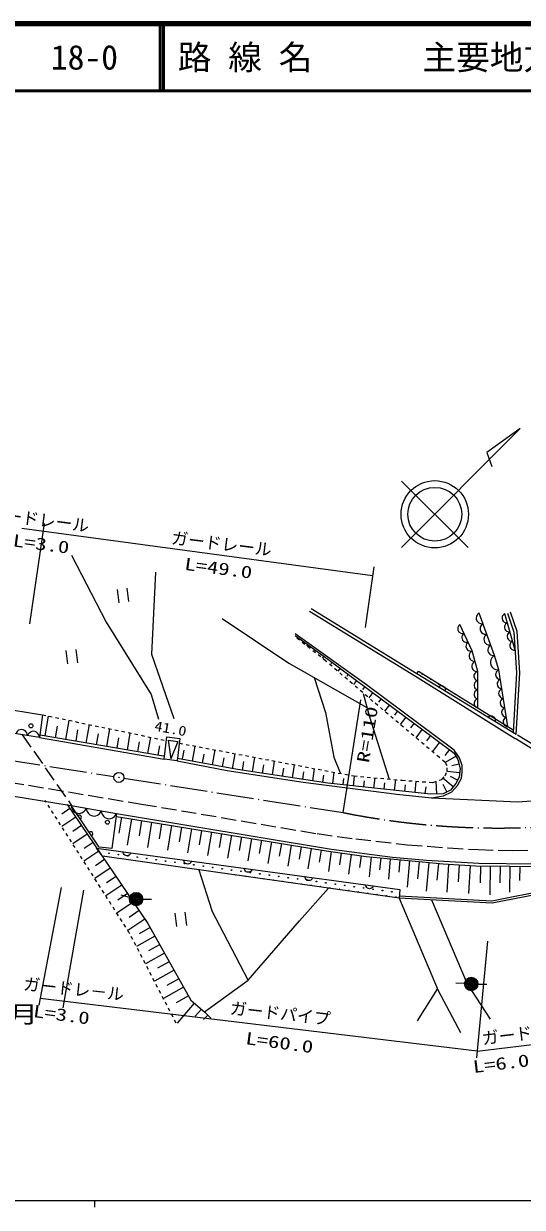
# Model space of a CAD drawing. Units: millimetres, scale not verified. Extents: x 40000 to 680000, y 20000 to 380000.
# Drawn here: x 157483 to 231566, y 204000 to 380000 of the extents above; entities that cross this region are included whole.
import ezdxf
from ezdxf.enums import TextEntityAlignment as Align

# ---------------------------------------------------------------- set-up
doc = ezdxf.new("R2010")
doc.units = ezdxf.units.MM
doc.header["$LTSCALE"] = 1000
for name, pattern in [('USER1', [3, 2.25, -0.75]), ('USER2', [1, 0.5, -0.5]), ('USER3', [7.000001, 5.508197, -0.688525, 0.114754, -0.688525])]:
    doc.linetypes.add(name, pattern=pattern)
for name, color, linetype, lineweight in [('M-TTL', 2, 'Continuous', 140), ('M-TTL-BAND', 7, 'Continuous', 25), ('M-TTL-LINE', 7, 'Continuous', 50), ('S-BGD', 1, 'Continuous', 13), ('S-BGD-HTXT', 6, 'Continuous', 13), ('S-BMK', 3, 'USER3', 13)]:
    doc.layers.add(name, color=color, linetype=linetype, lineweight=lineweight)
doc.layers.add('M-TTL-TXT', color=7, linetype='Continuous')
doc.styles.add('ＭＳ ゴシック', font='')
doc.styles.get('ＭＳ ゴシック').set_extended_font_data('MS Gothic')

# ---------------------------------------------------------------- blocks, each defined once
blk = doc.blocks.new('BUHIN10')
at = {"layer": 'S-BGD'}
blk.add_lwpolyline([(-363, 478), (-224, 523), (-88, 536), (87, 526), (224, 464), (343, 377), (455, 229), (507, 92), (530, -57), (495, -230), (446, -358), (363, -478)], dxfattribs=at)
blk = doc.blocks.new('BUHIN12')
at = {"layer": 'S-BGD'}
blk.add_lwpolyline([(141, -583), (-5, -569), (-135, -526), (-290, -447), (-391, -335), (-465, -208), (-509, -27), (-501, 120), (-462, 265), (-361, 410), (-264, 507), (-141, 583)], dxfattribs=at)
blk = doc.blocks.new('BUHIN34')
at = {"layer": 'S-BGD'}
blk.add_lwpolyline([(-344, -615), (-177, -648), (-16, -641), (187, -597), (336, -503), (463, -384), (570, -194), (605, -23), (607, 153), (538, 349), (458, 487), (344, 615)], dxfattribs=at)
blk = doc.blocks.new('BUHIN35')
at = {"layer": 'S-BGD'}
blk.add_lwpolyline([(-417, -575), (-253, -628), (-91, -640), (117, -619), (277, -543), (418, -439), (548, -261), (602, -95), (625, 82), (580, 286), (516, 433), (417, 575)], dxfattribs=at)
blk = doc.blocks.new('BUHIN37')
at = {"layer": 'S-BGD'}
blk.add_lwpolyline([(-354, -761), (-152, -786), (39, -763), (275, -693), (444, -568), (585, -415), (694, -179), (720, 26), (707, 236), (609, 462), (501, 619), (354, 761)], dxfattribs=at)
blk = doc.blocks.new('BUHIN38')
at = {"layer": 'S-BGD'}
blk.add_lwpolyline([(-476, -480), (-330, -553), (-180, -588), (19, -600), (181, -551), (329, -474), (477, -326), (553, -177), (600, -15), (587, 184), (548, 332), (476, 480)], dxfattribs=at)
blk = doc.blocks.new('BUHIN39')
at = {"layer": 'S-BGD'}
blk.add_lwpolyline([(-397, -689), (-208, -729), (-26, -724), (203, -676), (373, -572), (518, -440), (641, -226), (682, -35), (687, 165), (612, 386), (524, 543), (397, 689)], dxfattribs=at)
blk = doc.blocks.new('BUHIN40')
at = {"layer": 'S-BGD'}
blk.add_lwpolyline([(-246, -679), (-71, -685), (91, -651), (288, -573), (424, -453), (532, -312), (609, -101), (616, 77), (588, 256), (487, 442), (382, 568), (246, 679)], dxfattribs=at)
blk = doc.blocks.new('BUHIN41')
at = {"layer": 'S-BGD'}
blk.add_lwpolyline([(-525, 718), (-651, 544), (-728, 355), (-783, 100), (-754, -121), (-685, -329), (-522, -552), (-345, -682), (-143, -777), (117, -801), (317, -782), (525, -718)], dxfattribs=at)
blk = doc.blocks.new('BUHIN42')
at = {"layer": 'S-BGD'}
blk.add_lwpolyline([(650, -935), (817, -715), (921, -476), (1000, -151), (969, 133), (886, 401), (684, 691), (462, 862), (206, 990), (-126, 1029), (-383, 1010), (-650, 935)], dxfattribs=at)
blk = doc.blocks.new('BUHIN51')
at = {"layer": 'S-BGD'}
for p, q in [((14, 1259), (-1219, -316)), ((-10, -1262), (1223, 313))]:
    blk.add_line(p, q, dxfattribs=at)
blk = doc.blocks.new('BUHIN52')
at = {"layer": 'S-BGD'}
for radius in [995, 880, 765, 645, 530, 390, 270, 155, 30]:
    blk.add_circle((0, 0), radius, dxfattribs=at)
blk = doc.blocks.new('BUHIN55')
at = {"layer": 'S-BGD'}
for radius in [746, 22.5]:
    blk.add_circle((0, 0), radius, dxfattribs=at)

msp = doc.modelspace()

# ---------------------------------------------------------------- linework, layer by layer
at = {"layer": 'M-TTL'}
msp.add_line((680000, 380000), (40000, 380000), dxfattribs=at)
at = {"layer": 'M-TTL-BAND'}
for p, q in [((40000, 205000), (579000, 205000)), ((168000, 205000), (168000, 204000))]:
    msp.add_line(p, q, dxfattribs=at)
at = {"layer": 'M-TTL-LINE'}
for p, q in [((177750, 380000), (177750, 370000)), ((178250, 380000), (178250, 370000)), ((40000, 370000), (680000, 370000))]:
    msp.add_line(p, q, dxfattribs=at)
at = {"layer": 'S-BGD'}
for p, q in [((231262, 319807), (213623, 302091)), ((231262, 319807), (226320, 316261)), ((226320, 316261), (227032, 314141)), ((223522, 302112), (213601, 311991)), ((164591, 300984), (169738, 291030)), ((177058, 298429), (176467, 286273)), ((199970, 292644), (215674, 282998)), ((215883, 283338), (200179, 292984)), ((227450, 286050), (225146, 292359)), ((230492, 286840), (228958, 292266)), ((229345, 292351), (230323, 289506)), ((230817, 289605), (229818, 292514)), ((169738, 291030), (176414, 280261)), ((186977, 291560), (196870, 284901)), ((224125, 286726), (222286, 290651)), ((208400, 281668), (197804, 289278)), ((197837, 289012), (202656, 285526)), ((230323, 289506), (230706, 283480)), ((231207, 283482), (230817, 289605)), ((198439, 288576), (198369, 288480)), ((199644, 287705), (199494, 287498)), ((176467, 286273), (179784, 276668)), ((200849, 286833), (200739, 286682)), ((202053, 285962), (201837, 285663)), ((202656, 285526), (218542, 273725)), ((224953, 283654), (224125, 286726)), ((228096, 283898), (227450, 286050)), ((196870, 284901), (208471, 278308)), ((203267, 285072), (203105, 284855)), ((204489, 284165), (204155, 283715)), ((215883, 283338), (216153, 283702)), ((216153, 283702), (230217, 275002)), ((224972, 278247), (224953, 283654)), ((229439, 275484), (228096, 283898)), ((230706, 283480), (230193, 274588)), ((230677, 274296), (231207, 283482)), ((200632, 282786), (202342, 277560)), ((205711, 283257), (205472, 282936)), ((206933, 282349), (206471, 281727)), ((221462, 271973), (208400, 281668)), ((215674, 282998), (230509, 273691)), ((230677, 274296), (215883, 283338)), ((176414, 280261), (177504, 276604)), ((208155, 281441), (207839, 281016)), ((207931, 280387), (208861, 276918)), ((209377, 280533), (208787, 279739)), ((150598, 278768), (160260, 277232)), ((210599, 279626), (210208, 279100)), ((211821, 278718), (211112, 277763)), ((160260, 277232), (159814, 273881)), ((160678, 274085), (161183, 277040)), ((163732, 273563), (164219, 276410)), ((202342, 277560), (203581, 270919)), ((208861, 276918), (211797, 267676)), ((213043, 277810), (212582, 277191)), ((214265, 276902), (213440, 275792)), ((159814, 273881), (152782, 274977)), ((162205, 273824), (162503, 275565)), ((165259, 273301), (165546, 274977)), ((166786, 273040), (167255, 275779)), ((169840, 272517), (170290, 275149)), ((215487, 275995), (214957, 275281)), ((216709, 275087), (215768, 273820)), ((159814, 273881), (178350, 270637)), ((178239, 271080), (159914, 274216)), ((168313, 272779), (168589, 274390)), ((171367, 272256), (171632, 273803)), ((172894, 271995), (173326, 274518)), ((174421, 271733), (174675, 273215)), ((175948, 271472), (176362, 273888)), ((178350, 270637), (178747, 273942)), ((178747, 273942), (180671, 273711)), ((178925, 273468), (179667, 273379)), ((178925, 273468), (179344, 270678)), ((180409, 273286), (179344, 270678)), ((179668, 273375), (180409, 273286)), ((180671, 273711), (180274, 270406)), ((217931, 274179), (217331, 273372)), ((219270, 273182), (218205, 271755)), ((218542, 273725), (221454, 271552)), ((241789, 266785), (230509, 273691)), ((230848, 274246), (242017, 267407)), ((177475, 271211), (177718, 272628)), ((181067, 270619), (181320, 271959)), ((182554, 270339), (182974, 272572)), ((184041, 270059), (184293, 271399)), ((185528, 269780), (185948, 272013)), ((188501, 269220), (188921, 271453)), ((220726, 272095), (220047, 271185)), ((221722, 271064), (220084, 270165)), ((221454, 271552), (221990, 270576)), ((222250, 270826), (221462, 271973)), ((180274, 270406), (178350, 270637)), ((180274, 270406), (187730, 268938)), ((189244, 269080), (180324, 270759)), ((187014, 269500), (187266, 270840)), ((189990, 268970), (190188, 270302)), ((191481, 268748), (191802, 270911)), ((192972, 268527), (193160, 269790)), ((194463, 268306), (194767, 270353)), ((197446, 267863), (197733, 269795)), ((203581, 270919), (204507, 268601)), ((222160, 269913), (221098, 269640)), ((221990, 270576), (222330, 269249)), ((222629, 269711), (222250, 270826)), ((222616, 268710), (222629, 269711)), ((137056, 268214), (164544, 263757)), ((187730, 268938), (199016, 267209)), ((202665, 267088), (189244, 269080)), ((195955, 268084), (196132, 269278)), ((198937, 267642), (199104, 268767)), ((200428, 267420), (200698, 269237)), ((201919, 267199), (202076, 268255)), ((203428, 267005), (203613, 268689)), ((204953, 266837), (205057, 267777)), ((206479, 266669), (206640, 268132)), ((209530, 266333), (209698, 267861)), ((212581, 265997), (212756, 267590)), ((221308, 266537), (219754, 267794)), ((222260, 268601), (220372, 268804)), ((221949, 267493), (220907, 268038)), ((222191, 267953), (221708, 267032)), ((221938, 266737), (222510, 267806)), ((222330, 269249), (222191, 267953)), ((222510, 267806), (222616, 268710)), ((199016, 267209), (212946, 265423)), ((217920, 265410), (202665, 267088)), ((208004, 266501), (208103, 267398)), ((211055, 266165), (211158, 267102)), ((214106, 265829), (214214, 266809)), ((215632, 265661), (215817, 267348)), ((217157, 265494), (217272, 266537)), ((218852, 265449), (218772, 267345)), ((220907, 266042), (219784, 265488)), ((220346, 265765), (219809, 266853)), ((219858, 265186), (221107, 265798)), ((221708, 267032), (220907, 266042)), ((221107, 265798), (221938, 266737)), ((212946, 265423), (218055, 264912)), ((219784, 265488), (217920, 265410)), ((218055, 264912), (219858, 265186)), ((218055, 264912), (230903, 264307)), ((230903, 264307), (238612, 264833)), ((164360, 263278), (163134, 262448)), ((163932, 263910), (175908, 246226)), ((164544, 263757), (171269, 262550)), ((168680, 257549), (164544, 263757)), ((171269, 262550), (170599, 257333)), ((171269, 262550), (203202, 257257)), ((165216, 262015), (163136, 260607)), ((166071, 260752), (164802, 259893)), ((171291, 262129), (202437, 256987)), ((172032, 262006), (171642, 259645)), ((173515, 261761), (172874, 257874)), ((174999, 261517), (174618, 259214)), ((176482, 261272), (175856, 257483)), ((177965, 261027), (177594, 258783)), ((179448, 260782), (178839, 257091)), ((180931, 260537), (180570, 258352)), ((166926, 259489), (164775, 258032)), ((182414, 260292), (181821, 256699)), ((183898, 260048), (183546, 257921)), ((185381, 259803), (184804, 256307)), ((186864, 259558), (186523, 257490)), ((188347, 259313), (187786, 255915)), ((189830, 259068), (189499, 257059)), ((191313, 258824), (190769, 255524)), ((168637, 256963), (166413, 255456)), ((167782, 258226), (166469, 257337)), ((168322, 257391), (213362, 251259)), ((169169, 256193), (168322, 257391)), ((170599, 257333), (168680, 257549)), ((192797, 258579), (192475, 256628)), ((194280, 258334), (193751, 255132)), ((195763, 258089), (195451, 256197)), ((197246, 257844), (196734, 254740)), ((198729, 257599), (198427, 255766)), ((200212, 257355), (199716, 254348)), ((201695, 257110), (201403, 255335)), ((202437, 256987), (208386, 256167)), ((203202, 257257), (212295, 256078)), ((169493, 255699), (168137, 254781)), ((213292, 249978), (169169, 256193)), ((203181, 256885), (202775, 253946)), ((204668, 256680), (204425, 254922)), ((206155, 256475), (205752, 253555)), ((207642, 256269), (207401, 254524)), ((208386, 256167), (219812, 255074)), ((209100, 256099), (208818, 253153)), ((210528, 255962), (210356, 254164)), ((211956, 255825), (211665, 252779)), ((212295, 256078), (217318, 255630)), ((213385, 255689), (213207, 253830)), ((214813, 255552), (214435, 251599)), ((216242, 255415), (215994, 252832)), ((217670, 255279), (217263, 251025)), ((217318, 255630), (225131, 255188)), ((170348, 254436), (168052, 252881)), ((183508, 254173), (185458, 248125)), ((219098, 255142), (218857, 252622)), ((219812, 255074), (224599, 254784)), ((220610, 255025), (220357, 250844)), ((222206, 254929), (222054, 252422)), ((223801, 254832), (223548, 250658)), ((224599, 254784), (234834, 254701)), ((225131, 255188), (233296, 255067)), ((225330, 254778), (225309, 252244)), ((226792, 254766), (226757, 250470)), ((228254, 254754), (228234, 252260)), ((229716, 254742), (229685, 250869)), ((231178, 254730), (231161, 252576)), ((172059, 251910), (169690, 250306)), ((171204, 253173), (169804, 252225)), ((227060, 249582), (239021, 251930)), ((172914, 250647), (171471, 249669)), ((173225, 250091), (171968, 250424)), ((198473, 246577), (202762, 251461)), ((227085, 249230), (213229, 249982)), ((213362, 251259), (213292, 249978)), ((213292, 249979), (219057, 236261)), ((213311, 250329), (227060, 249582)), ((239088, 251586), (227085, 249230)), ((173770, 249384), (171328, 247730)), ((175191, 249824), (176491, 249809)), ((218080, 249719), (223383, 237245)), ((175481, 246857), (172967, 245155)), ((174625, 248120), (173139, 247114)), ((190824, 237777), (185458, 248125)), ((190824, 237777), (198473, 246577)), ((176264, 245592), (174643, 244684)), ((175908, 246226), (182302, 234810)), ((176974, 244323), (174231, 242787)), ((177684, 243055), (176014, 242119)), ((178395, 241786), (175569, 240203)), ((179105, 240518), (177384, 239554)), ((179816, 239249), (176906, 237620)), ((180526, 237981), (178755, 236989)), ((184330, 233084), (190824, 237777)), ((181236, 236713), (178243, 235036)), ((218948, 236518), (215965, 231723)), ((219057, 236261), (222386, 229998)), ((222982, 237262), (221684, 237334)), ((223383, 237245), (226768, 231957)), ((224981, 237199), (226281, 237188)), ((181947, 235444), (180126, 234424)), ((182827, 234363), (180302, 231396)), ((182302, 234810), (184402, 233023)), ((183877, 233469), (182969, 232402)), ((184835, 232564), (184185, 231952)), ((184402, 233023), (185267, 232106))]:
    msp.add_line(p, q, dxfattribs=at)
at = {"layer": 'S-BGD', "linetype": 'USER2'}
for p, q in [((202395, 285227), (197746, 288866)), ((209372, 279236), (202395, 285227)), ((219258, 270864), (209372, 279236)), ((160260, 277232), (178640, 273415)), ((180617, 273016), (206513, 268143)), ((220087, 270162), (219258, 270864)), ((220389, 269634), (220087, 270162)), ((220394, 268861), (220389, 269634)), ((206513, 268143), (213718, 267505)), ((218251, 267166), (219593, 267627)), ((219593, 267627), (220121, 268173)), ((220121, 268173), (220394, 268861)), ((213718, 267505), (218251, 267166)), ((173174, 244829), (160665, 264491)), ((180140, 231373), (173174, 244829))]:
    msp.add_line(p, q, dxfattribs=at)
at = {"layer": 'S-BGD', "linetype": 'USER1'}
for p, q in [((157265, 274278), (164598, 263748)), ((128604, 271392), (158198, 266751)), ((158198, 266751), (174992, 263957)), ((174992, 263957), (201087, 259562)), ((201087, 259562), (206843, 258775)), ((206843, 258775), (214452, 257912)), ((214452, 257912), (220555, 257461)), ((220555, 257461), (224994, 257182)), ((224994, 257182), (230123, 257061)), ((230123, 257061), (237158, 257135))]:
    msp.add_line(p, q, dxfattribs=at)
at = {"layer": 'S-BGD'}
msp.add_lwpolyline([(227450, 286050), (227227, 285895), (227056, 285703), (226882, 285422), (226824, 285147), (226819, 284870), (226919, 284536), (227076, 284307), (227276, 284109), (227576, 283970), (227823, 283910), (228096, 283898)], dxfattribs=at)
for centre, radius in [((218561, 307051), 5000), ((218561, 307051), 4000), ((158563, 275594), 298), ((169931, 261266), 298), ((170151, 256637), 49.8), ((171553, 256447), 49.8), ((172954, 256256), 49.8), ((174355, 256065), 49.8), ((175757, 255874), 49.8), ((177158, 255684), 49.8), ((178559, 255493), 49.8), ((179960, 255302), 49.8), ((181362, 255111), 49.8), ((182763, 254921), 49.8), ((184164, 254730), 49.8), ((185566, 254539), 49.8), ((186967, 254348), 49.8), ((188368, 254157), 49.8), ((189769, 253967), 49.8), ((191171, 253776), 49.8), ((192572, 253585), 49.8), ((193973, 253394), 49.8), ((195375, 253204), 49.8), ((196776, 253013), 49.8), ((198177, 252822), 49.8), ((199578, 252631), 49.8), ((200980, 252441), 49.8), ((202381, 252250), 49.8), ((203782, 252059), 49.8), ((205184, 251868), 49.8), ((206585, 251677), 49.8), ((207986, 251487), 49.8), ((208591, 250691), 49.8), ((209387, 251296), 49.8), ((209993, 250500), 49.8), ((210789, 251105), 49.8), ((211394, 250309), 49.8), ((212190, 250914), 49.8), ((212795, 250118), 49.8)]:
    msp.add_circle(centre, radius, dxfattribs=at)
for centre, radius, start, end in [((216707, 283316), 49.8, 100.87747, 15.64462), ((217918, 282585), 49.8, 122.67279, 353.8493), ((219128, 281854), 49.8, 140.91285, 335.60924), ((220339, 281123), 49.8, 158.40391, 318.11818), ((221550, 280392), 49.8, 176.95333, 299.56876), ((222760, 279661), 49.8, 199.89925, 276.62284), ((165755, 262016), 298, 295.46412, 131.88268), ((167469, 259553), 298, 283.50847, 143.83833), ((168750, 256828), 49.8, 275.76, 154.76381), ((187572, 253552), 49.8, 67.85995, 96.10377), ((188973, 253361), 49.8, 48.91199, 115.05172), ((190375, 253171), 49.8, 36.91109, 127.05263), ((191776, 252980), 49.8, 27.04367, 136.92004), ((193177, 252789), 49.8, 18.2573, 145.70641), ((194579, 252598), 49.8, 10.09618, 153.86754), ((195980, 252408), 49.8, 2.30159, 161.66213), ((197381, 252217), 49.8, 354.69686, 169.26685), ((198782, 252026), 49.8, 347.14005, 176.82366), ((200184, 251835), 49.8, 339.49722, 184.4665), ((201585, 251645), 49.8, 331.61983, 192.34389), ((202986, 251454), 49.8, 323.31449, 200.64922), ((204388, 251263), 49.8, 314.28405, 209.67967), ((205789, 251072), 49.8, 303.97116, 219.99256), ((207190, 250881), 49.8, 290.93183, 233.03189)]:
    msp.add_arc(centre, radius, start, end, dxfattribs=at)
at = {"layer": 'S-BGD-HTXT'}
for p, q in [((157189, 304964), (209313, 297968)), ((160539, 305696), (158336, 290770)), ((209493, 299255), (208222, 290208)), ((204929, 262696), (207551, 279470)), ((163034, 251570), (159755, 234071)), ((166363, 251140), (163299, 233643)), ((226370, 243573), (224779, 226221)), ((224871, 227224), (159941, 235064)), ((224871, 227224), (240901, 229180))]:
    msp.add_line(p, q, dxfattribs=at)
at = {"layer": 'S-BMK'}
for p, q in [((133708, 273909), (170889, 268056)), ((172370, 267822), (204929, 262696))]:
    msp.add_line(p, q, dxfattribs=at)
msp.add_arc((227979, 377186), 116787, 258.61687, 290.31396, dxfattribs=at)

# ---------------------------------------------------------------- block references
at = {"rotation": 225}
for name, p in [('BUHIN51', (172243, 294980)), ('BUHIN37', (225434, 291571)), ('BUHIN34', (229150, 291588)), ('BUHIN40', (222593, 289996)), ('BUHIN37', (226010, 289993)), ('BUHIN34', (229533, 290231)), ('BUHIN40', (223206, 288688)), ('BUHIN37', (226586, 288416)), ('BUHIN34', (229917, 288875)), ('BUHIN51', (164638, 285882)), ('BUHIN40', (223819, 287380)), ('BUHIN37', (227162, 286839)), ('BUHIN34', (230300, 287518)), ('BUHIN39', (224332, 285958)), ('BUHIN39', (224746, 284422)), ('BUHIN38', (224955, 282978)), ('BUHIN35', (228208, 283197)), ('BUHIN12', (219582, 281078)), ('BUHIN38', (224960, 281626)), ('BUHIN35', (228432, 281794)), ('BUHIN38', (224965, 280274)), ('BUHIN35', (228656, 280392)), ('BUHIN38', (224970, 278923)), ('BUHIN35', (228879, 278990)), ('BUHIN35', (229103, 277587)), ('BUHIN12', (226979, 276557)), ('BUHIN35', (229327, 276185)), ('BUHIN41', (157177, 274292)), ('BUHIN41', (158935, 274018)), ('BUHIN55', (171628, 267925)), ('BUHIN42', (165665, 263556)), ('BUHIN42', (167907, 263154)), ('BUHIN42', (170148, 262752)), ('BUHIN10', (172826, 256778)), ('BUHIN10', (181834, 255552)), ('BUHIN10', (190842, 254325)), ('BUHIN10', (199850, 253099)), ('BUHIN10', (208858, 251873)), ('BUHIN52', (174191, 249835)), ('BUHIN51', (180841, 246824)), ('BUHIN52', (223981, 237207))]:
    msp.add_blockref(name, p, dxfattribs=at)

# ---------------------------------------------------------------- texts
at = {"layer": 'M-TTL-TXT', "style": 'ＭＳ ゴシック'}
for s, p in [('18-0', (161521, 375000)), ('路 線 名', (180380, 375000)), ('主要地方道岩国佐伯線', (216734, 375000))]:
    msp.add_text(s, height=3666, dxfattribs=at).set_placement(p, align=Align.MIDDLE_LEFT)
at = {"layer": 'S-BGD', "style": 'ＭＳ ゴシック', "width": 1.2}
msp.add_text('41.0', height=1466, rotation=349.5, dxfattribs=at).set_placement((176734, 274469), align=Align.BOTTOM_LEFT)
at = {"layer": 'S-BGD', "style": 'ＭＳ ゴシック', "width": 1.25}
msp.add_text('架設年月\u3000S49年5月', height=2566, dxfattribs=at).set_placement((120266, 230658), align=Align.BOTTOM_LEFT)
at = {"layer": 'S-BGD-HTXT', "style": 'ＭＳ ゴシック'}
for s, rotation, p in [('ガードレール', 352.6, (152121, 305786)), ('ガードレール', 352.9, (179252, 302135)), ('ガードレ－ル', 353.9, (157295, 235794)), ('ガードパイプ', 353.6, (187985, 232208)), ('ガードパイプ', 7, (225747, 227639))]:
    msp.add_text(s, height=1833, rotation=rotation, dxfattribs=at).set_placement(p, align=Align.BOTTOM_LEFT)
at = {"layer": 'S-BGD-HTXT', "style": 'ＭＳ ゴシック', "width": 1.35}
for s, rotation, p in [('L=3.0', 352.5, (155717, 301741)), ('L=49.0', 352.4, (181219, 298256)), ('R=110', 80.6, (209305, 269907)), ('L=3.0', 352.3, (158737, 231764)), ('L=60.0', 352.3, (190287, 227726)), ('L=6.0', 7, (224407, 223420))]:
    msp.add_text(s, height=1833, rotation=rotation, dxfattribs=at).set_placement(p, align=Align.BOTTOM_LEFT)

doc.saveas('drawing.dxf')
